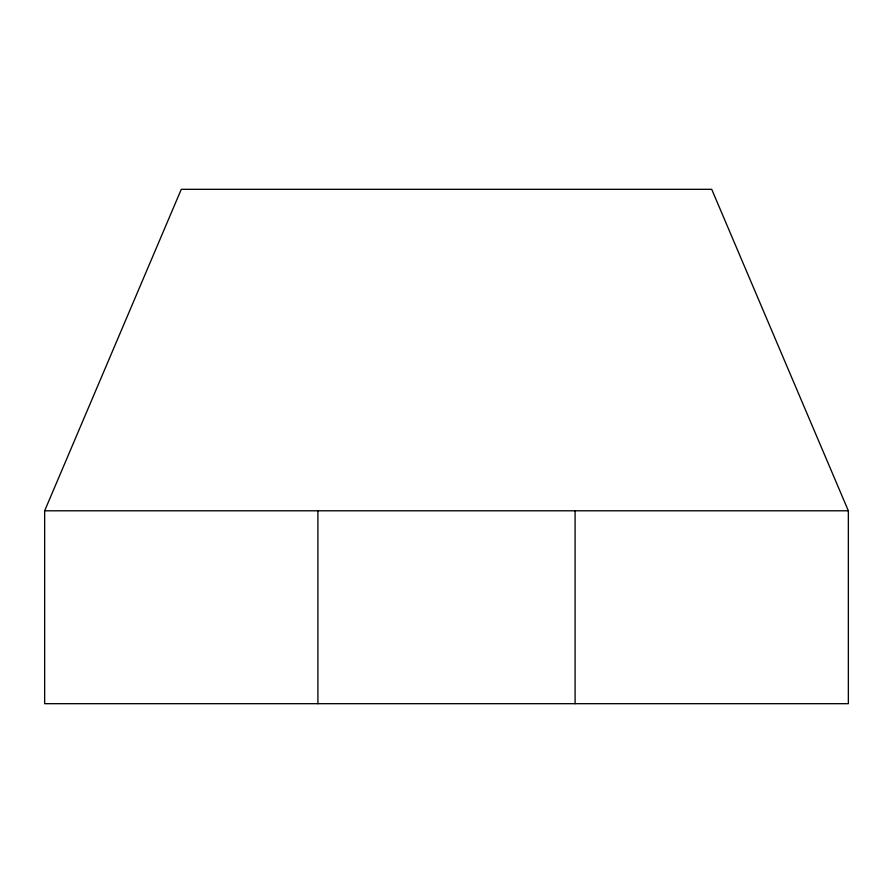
<?xml version="1.0" encoding="UTF-8"?>
<svg xmlns="http://www.w3.org/2000/svg" width="893" height="893" viewBox="0 0 893 893"><rect width="100%" height="100%" fill="white"/><g stroke="black" fill="none" stroke-linecap="round" stroke-linejoin="round"><path stroke-width="1.34" d="M44.65 510.796L181.279 189.316L711.721 189.316L848.35 510.796L848.35 703.684L44.65 703.684L44.65 510.796L848.35 510.796M575.092 510.796L575.092 703.684M317.908 510.796L317.908 703.684"/></g></svg>
